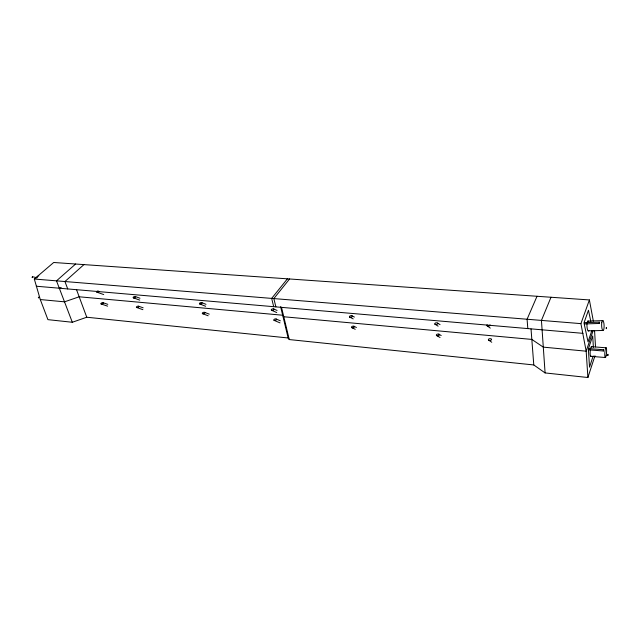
<?xml version="1.0" encoding="UTF-8"?>
<svg xmlns="http://www.w3.org/2000/svg" width="640" height="640" viewBox="0 0 640 640"><rect width="100%" height="100%" fill="white"/><g stroke="black" fill="none" stroke-linecap="round" stroke-linejoin="round"><path stroke-width="0.96" d="M584.688 323.544L584.528 323.936L599.288 323.472L599.464 322.888L599.32 322.2L584.48 322.648L584.68 323.152M280.608 306.656L288.144 337.976L289.256 339.56L533.784 364.952L545.088 372.928L587.904 377.512L594.968 355.744M593.184 355.912L589.528 367.136L588.352 348.88L592.696 335.944L593.392 347.376M593.088 330.712L586.176 351.192L587.904 377.512M591.784 330.8L588.04 341.84L583.984 322.904L588.464 310.216L590.832 321.464M40.288 299.544L64.512 301.832L79.176 296.792L282.664 315.224L283.776 316.76L531.824 339.416L543.296 347.136L586.176 351.192L580.912 323.632L589.384 299.936L53.696 262.488L34.32 279.032L40.288 299.544L47.92 319.648L72.312 322.264L86.76 317.232L288.144 337.976M588.696 349.816L588.784 348.616L603.52 349.728L603.392 350.992L603.488 349.728M551 297.248L541.44 320.416L545.088 372.928M588.728 348.584L588.632 349.84L603.384 350.984M537.024 296.272L527.08 319.24L527.816 328.584M607.88 355.472L607.912 354.264L607.824 355.504M289.568 278.976L273.848 298.576L275.872 306.872M287.424 278.824L271.664 298.4L273.696 306.688M584.464 322.664L584.512 323.928M83.952 264.6L64.936 281.536L67.728 288.936M75.608 264.016L56.496 280.848L72.312 322.264M599.304 322.184L599.344 323.48M59.304 288.208L61.16 287.584M32.448 276.728L32.216 277.656L32.416 276.72L37.16 277.784M587.8 321.112L602.928 320.616M588.192 330.872L602.824 330.472M591.6 346.68L606.184 347.8M34.32 279.032L580.912 323.632M590.624 356.328L605.216 357.512M36.288 286.224L583 333.344M101.072 303.952L107.6 306.152M103.152 302.752L107.792 304.328M136.584 307.464L142.896 309.672M96.84 292.152L103.72 294.576M138.672 306.232L143.152 307.816M133.336 297.792L139.72 300.12M135.44 296.568L139.976 298.24M202.56 313.656L208.152 315.784M204.64 312.368L209.272 314.152M199.712 303.936L205.648 306.28M201.8 302.648L206.016 304.336M274.088 320.376L280.016 322.872M276.152 319.024L280.36 320.816M271.6 310.28L276.728 312.544M273.672 308.936L277.08 310.448M351.904 327.68L355.24 329.296M353.936 326.256L356.424 327.48M349.84 317.192L353.216 318.904M351.896 315.776L354.408 317.072M436.864 335.656L440.024 337.512M438.856 334.152L441.208 335.56M434.912 324.184L438.112 326.16M437.672 323.144L440.048 324.64M488.584 340.088L491.76 342.256M487.064 325.752L490.288 328.112M76.472 289.528L86.76 317.232M281.48 307.224L289.256 339.56M589.384 299.936L593.352 321.144M531.024 328.944L533.784 364.952M594.584 330.976L595.528 346.92M36.592 277.952A3.672 2.304 -76.8 0 1 38.824 275.856M588.936 330.528A4.984 1.288 87.8 0 1 586.952 325.768A4.984 1.288 87.8 0 1 588.712 321.608M591.096 356.096A4.904 0.912 -85.8 0 1 590.224 351.184A4.904 0.912 -85.8 0 1 591.832 347.152M489.976 324.8A1.624 0.888 -5.4 0 1 488.264 326.12A1.624 0.888 -5.4 0 1 487.16 324.784M99.032 291.496A1.296 0.576 -18.6 0 1 97.456 292.24A1.296 0.576 -18.6 0 1 96.712 291.68A1.296 0.576 -18.6 0 1 98.216 290.888M606.216 328C606.416 330.24 606.68 326.52 606.216 328M38.368 297.584C39.176 298.992 38.96 295.976 38.368 297.584M601.752 322.68A5.024 1.24 87.8 0 0 602.952 330.544A5.024 1.24 87.8 0 0 603.912 323.392A5.024 1.24 87.8 0 0 601.752 322.68M606.208 355.384A4.936 0.848 -85.8 0 0 606.096 347.736A4.936 0.848 -85.8 0 0 604.776 354.84A4.936 0.848 -85.8 0 0 606.208 355.384M489.2 340.392A1.608 0.904 -5.1 0 0 491.576 339.44A1.608 0.904 -5.1 0 0 489.144 338.832A1.608 0.904 -5.1 0 0 489.2 340.392M437.16 335.736A1.552 0.864 -7.3 0 0 439.4 334.728A1.552 0.864 -7.3 0 0 437.032 334.248A1.552 0.864 -7.3 0 0 437.16 335.736M352.256 327.776A1.464 0.8 -10.9 0 0 354.368 326.736A1.464 0.8 -10.9 0 0 352.144 326.392A1.464 0.8 -10.9 0 0 352.256 327.776M274.576 320.48A1.4 0.736 -13.8 0 0 276.488 319.376A1.4 0.736 -13.8 0 0 274.304 319.24A1.4 0.736 -13.8 0 0 274.576 320.48M203.088 313.76A1.344 0.672 -16.2 0 0 204.896 312.656A1.344 0.672 -16.2 0 0 202.816 312.624A1.344 0.672 -16.2 0 0 203.088 313.76M137.144 307.56A1.304 0.616 -18 0 0 138.872 306.456A1.304 0.616 -18 0 0 136.864 306.528A1.304 0.616 -18 0 0 137.144 307.56M101.6 304.048A1.28 0.592 -18.8 0 0 103.336 302.976A1.28 0.592 -18.8 0 0 101.4 303.04A1.28 0.592 -18.8 0 0 101.6 304.048M435.576 324.496A1.56 0.856 -7.5 0 0 437.84 323.488A1.56 0.856 -7.5 0 0 435.456 323.016A1.56 0.856 -7.5 0 0 435.576 324.496M350.192 317.288A1.472 0.792 -11 0 0 352.328 316.248A1.472 0.792 -11 0 0 350.088 315.912A1.472 0.792 -11 0 0 350.192 317.288M272.088 310.384A1.408 0.728 -13.8 0 0 274.008 309.28A1.408 0.728 -13.8 0 0 271.816 309.16A1.408 0.728 -13.8 0 0 272.088 310.384M200.232 304.032A1.36 0.664 -16.1 0 0 202.064 302.928A1.36 0.664 -16.1 0 0 199.968 302.912A1.36 0.664 -16.1 0 0 200.232 304.032M133.904 297.888A1.312 0.608 -17.9 0 0 135.64 296.792A1.312 0.608 -17.9 0 0 133.624 296.872A1.312 0.608 -17.9 0 0 133.904 297.888"/></g></svg>
